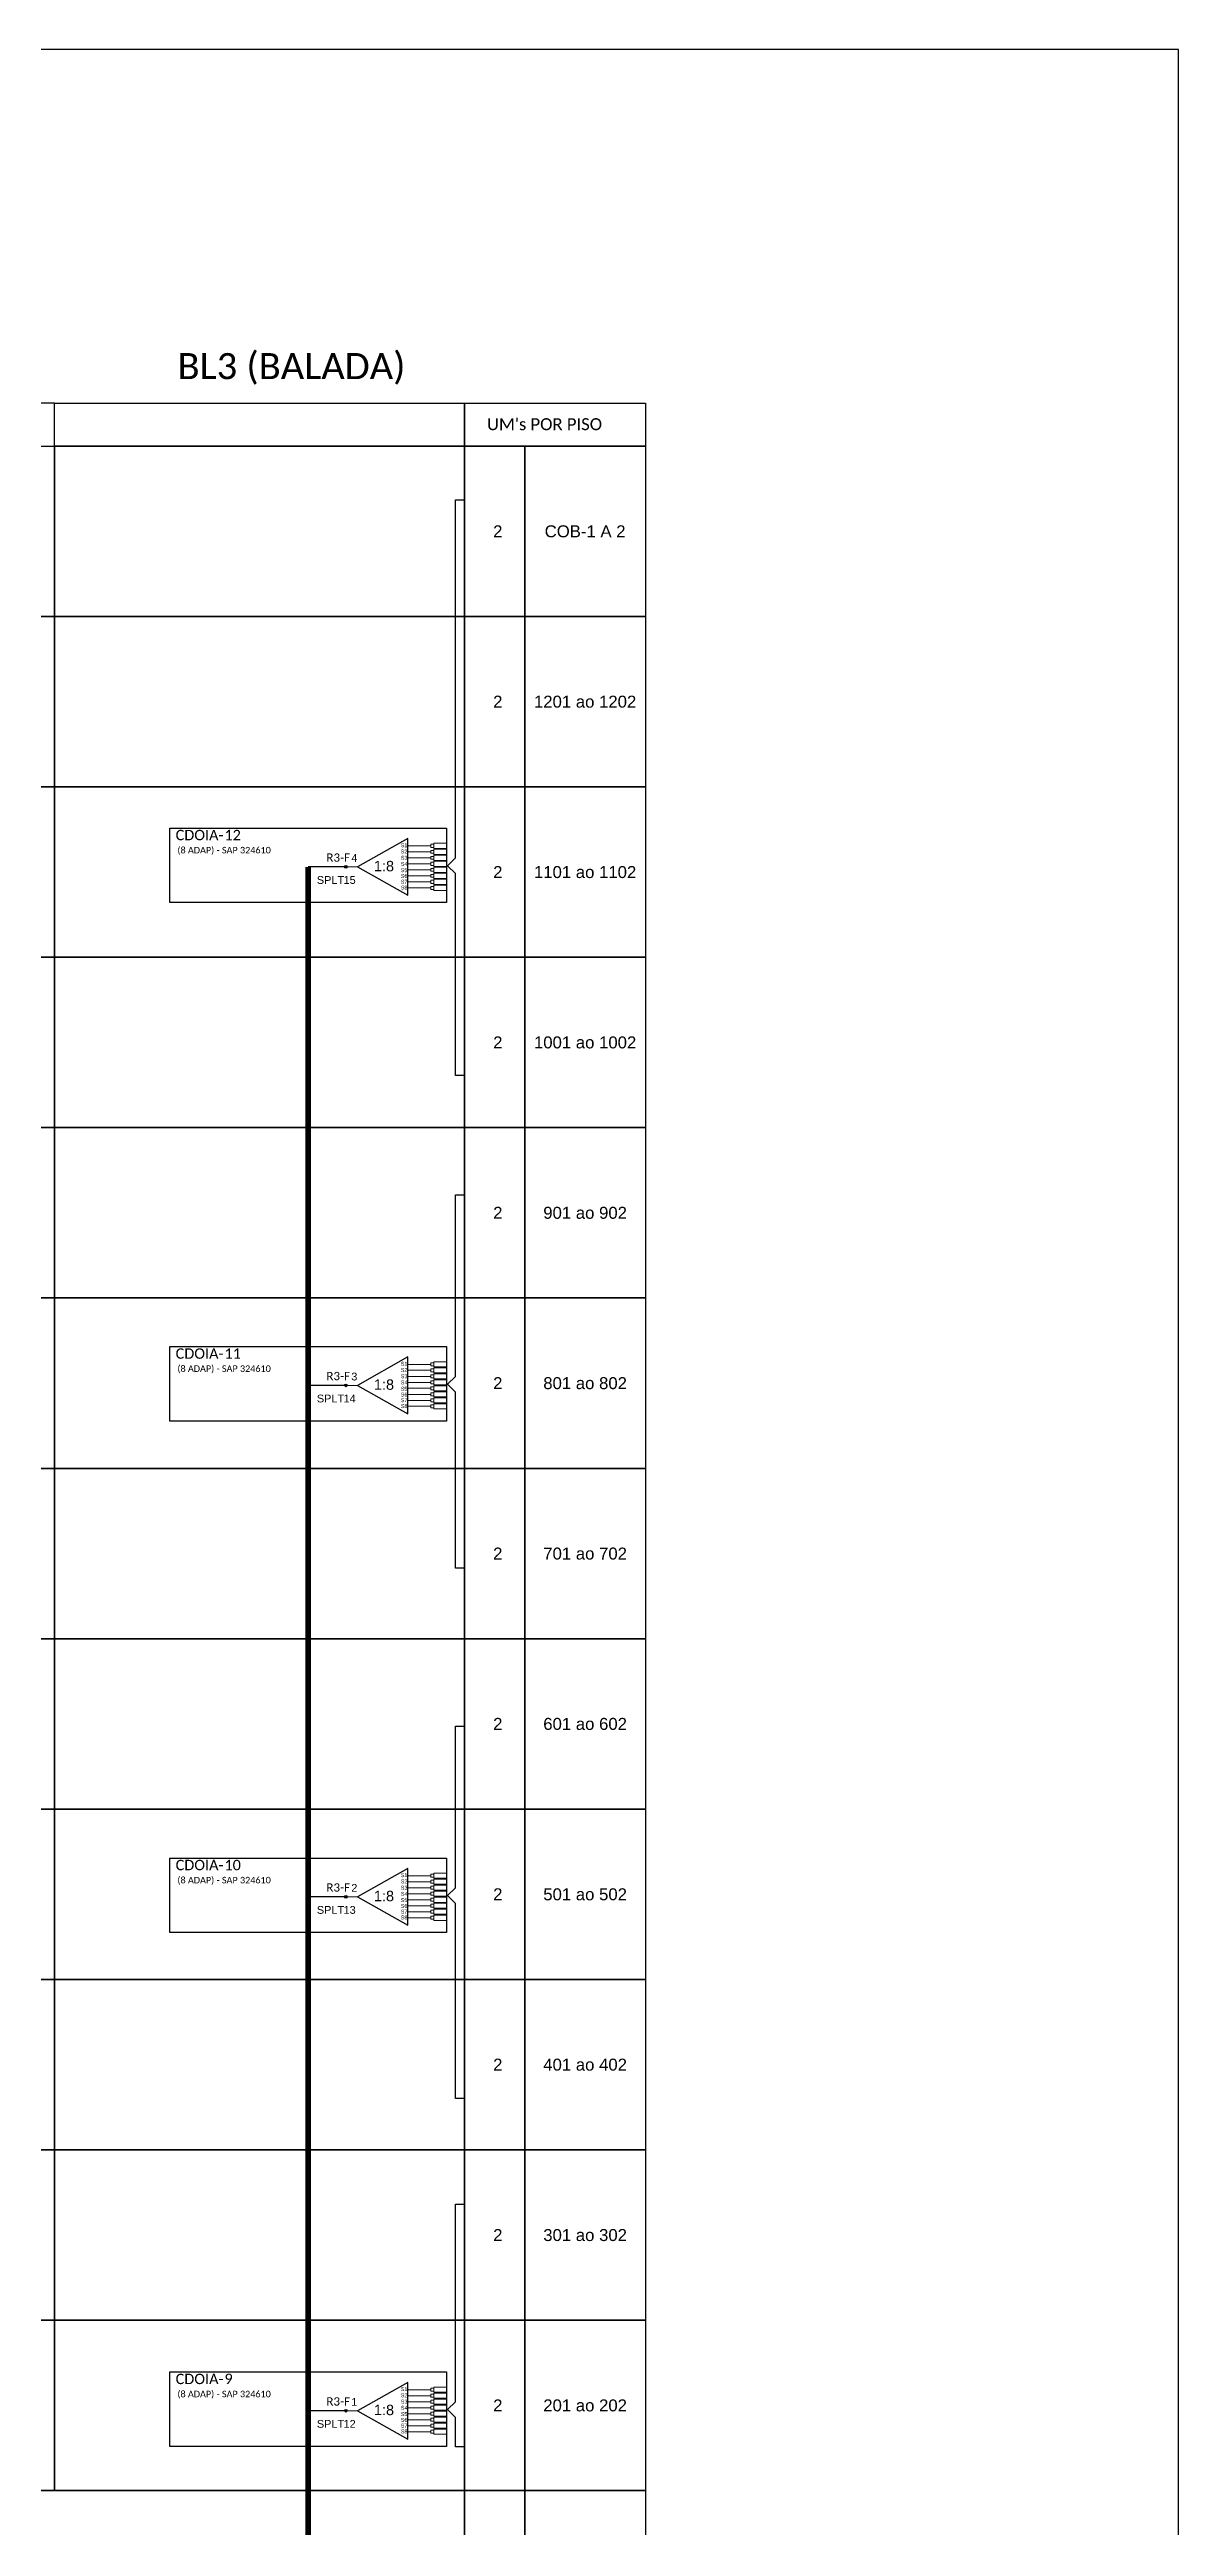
# Model space of a CAD drawing. Extents: x -89 to 1665, y 705 to 1299.
# Drawn here: x 575.8 to 749.2, y 918.2 to 1299 of the extents above; entities that cross this region are included whole.
import ezdxf
from ezdxf.enums import TextEntityAlignment as Align

# ---------------------------------------------------------------- set-up
doc = ezdxf.new("R2010")
doc.units = 0
doc.styles.add('ARIAL', font='arial.ttf')
doc.styles.add('WMF-Calibri0', font='calibri.ttf')

# ---------------------------------------------------------------- blocks, each defined once
blk = doc.blocks.new('SPLT_1-8_SC-APC')
at = {"color": 1}
blk.add_lwpolyline([(-7.37, -2.1), (-17.04, -7.55), (-7.37, -13), (-7.37, -2.1)], dxfattribs=at)
at = {"color": 3, "lineweight": 0}
for points in [[(-2.99, -3.51), (-7.37, -3.51)], [(-7.37, -4.66), (-2.99, -4.66)], [(-2.41, -3.02), (-2.41, -4)], [(-2.41, -3.02), (0, -3.02)], [(-2.41, -4), (0, -4)], [(-2.41, -4.17), (-2.41, -5.16)], [(-2.41, -4.17), (0, -4.17)], [(-7.37, -5.82), (-2.99, -5.82)], [(-7.37, -6.97), (-2.99, -6.97)], [(-7.37, -8.12), (-2.99, -8.12)], [(-7.37, -9.28), (-2.99, -9.28)], [(-2.41, -5.16), (0, -5.16)], [(-2.41, -5.32), (-2.41, -6.31)], [(-2.41, -5.32), (0, -5.32)], [(-2.41, -6.31), (0, -6.31)], [(-2.41, -6.48), (-2.41, -7.46)], [(-2.41, -6.48), (0, -6.48)], [(-2.41, -7.46), (0, -7.46)], [(-2.41, -7.63), (-2.41, -8.62)], [(-2.41, -7.63), (0, -7.63)], [(-2.41, -8.62), (0, -8.62)], [(-2.41, -8.78), (-2.41, -9.77)], [(-2.41, -8.78), (0, -8.78)], [(-7.37, -10.43), (-2.99, -10.43)], [(-7.37, -11.58), (-2.99, -11.58)], [(-2.41, -9.77), (0, -9.77)], [(-2.41, -9.94), (-2.41, -10.92)], [(-2.41, -9.94), (0, -9.94)], [(-2.41, -10.92), (0, -10.92)], [(-2.41, -11.09), (-2.41, -12.08)], [(-2.41, -11.09), (0, -11.09)], [(-2.41, -12.08), (0, -12.08)]]:
    blk.add_lwpolyline(points, dxfattribs=at)
for points in [[(-2.99, -3.22), (-2.41, -3.22), (-2.41, -3.8), (-2.99, -3.8)], [(-2.99, -4.38), (-2.41, -4.38), (-2.41, -4.95), (-2.99, -4.95)], [(-2.99, -5.53), (-2.41, -5.53), (-2.41, -6.1), (-2.99, -6.1)], [(-2.99, -6.68), (-2.41, -6.68), (-2.41, -7.26), (-2.99, -7.26)], [(-2.99, -7.84), (-2.41, -7.84), (-2.41, -8.41), (-2.99, -8.41)], [(-2.99, -8.99), (-2.41, -8.99), (-2.41, -9.56), (-2.99, -9.56)], [(-2.99, -10.14), (-2.41, -10.14), (-2.41, -10.72), (-2.99, -10.72)], [(-2.99, -11.3), (-2.41, -11.3), (-2.41, -11.87), (-2.99, -11.87)]]:
    blk.add_lwpolyline(points, close=True, dxfattribs=at)
at = {"color": 1, "lineweight": 0}
blk.add_lwpolyline([(-17.04, -7.55), (-19.26, -7.55)], dxfattribs=at)
at = {"color": 1, "style": 'ARIAL'}
for s, height, p in [('S1', 0.75, (-8.74, -3.78)), ('S2', 0.75, (-8.74, -4.97)), ('1:8', 2, (-13.91, -8.4)), ('S3', 0.75, (-8.74, -6.18)), ('S4', 0.75, (-8.74, -7.36)), ('S5', 0.75, (-8.74, -8.57)), ('S6', 0.75, (-8.74, -9.69)), ('S7', 0.75, (-8.74, -10.78)), ('S8', 0.75, (-8.74, -11.9))]:
    blk.add_text(s, height=height, dxfattribs=at).set_placement(p)

msp = doc.modelspace()

# ---------------------------------------------------------------- hatches: boundary and pattern name
h = msp.add_hatch(color=3)
h.dxf.hatch_style = 1
edge = h.paths.add_edge_path()
edge.add_arc((621.31, 1173.36), 0.205, 0, 360)
h = msp.add_hatch(color=3)
h.dxf.hatch_style = 1
edge = h.paths.add_edge_path()
edge.add_arc((621.31, 1093.64), 0.205, 0, 360)
h = msp.add_hatch(color=3)
h.dxf.hatch_style = 1
edge = h.paths.add_edge_path()
edge.add_arc((621.31, 1015.01), 0.205, 0, 360)
h = msp.add_hatch(color=3)
h.dxf.hatch_style = 1
edge = h.paths.add_edge_path()
edge.add_arc((621.31, 935.99), 0.205, 0, 360)

# ---------------------------------------------------------------- linework, layer by layer
for points in [[(-89.32, 705.02), (749.25, 705.02), (749.25, 1299.02), (-89.32, 1299.02), (-89.32, 705.02)], [(379.32, 1238.05), (576.52, 1238.05), (576.52, 1244.63), (379.32, 1244.63), (379.32, 1244.63), (379.32, 1241.34)], [(558, 923.71), (576.52, 923.71)], [(576.52, 923.71), (639.54, 923.71), (639.54, 897.52), (576.52, 897.52)]]:
    msp.add_lwpolyline(points)
for points in [[(576.52, 1244.63), (639.53, 1244.63), (639.53, 1238.05), (576.52, 1238.05)], [(639.53, 1244.63), (667.32, 1244.63), (667.32, 1238.05), (639.53, 1238.05)], [(558, 1238.05), (576.52, 1238.05), (576.52, 1211.86), (558, 1211.86)], [(576.52, 1238.05), (639.54, 1238.05), (639.54, 1211.86), (576.52, 1211.86)], [(639.54, 1238.05), (648.8, 1238.05), (648.8, 1211.86), (639.54, 1211.86)], [(648.8, 1238.05), (667.32, 1238.05), (667.32, 1211.86), (648.8, 1211.86)], [(558, 1211.86), (576.52, 1211.86), (576.52, 1185.66), (558, 1185.66)], [(576.52, 1211.86), (639.54, 1211.86), (639.54, 1185.66), (576.52, 1185.66)], [(639.54, 1211.86), (648.8, 1211.86), (648.8, 1185.66), (639.54, 1185.66)], [(648.8, 1211.86), (667.32, 1211.86), (667.32, 1185.66), (648.8, 1185.66)], [(558, 1185.66), (576.52, 1185.66), (576.52, 1159.47), (558, 1159.47)], [(576.52, 1185.66), (639.54, 1185.66), (639.54, 1159.47), (576.52, 1159.47)], [(639.54, 1185.66), (648.8, 1185.66), (648.8, 1159.47), (639.54, 1159.47)], [(648.8, 1185.66), (667.32, 1185.66), (667.32, 1159.47), (648.8, 1159.47)], [(558, 1159.47), (576.52, 1159.47), (576.52, 1133.27), (558, 1133.27)], [(576.52, 1159.47), (639.54, 1159.47), (639.54, 1133.27), (576.52, 1133.27)], [(639.54, 1159.47), (648.8, 1159.47), (648.8, 1133.27), (639.54, 1133.27)], [(648.8, 1159.47), (667.32, 1159.47), (667.32, 1133.27), (648.8, 1133.27)], [(558, 1133.27), (576.52, 1133.27), (576.52, 1107.08), (558, 1107.08)], [(576.52, 1133.27), (639.54, 1133.27), (639.54, 1107.08), (576.52, 1107.08)], [(639.54, 1133.27), (648.8, 1133.27), (648.8, 1107.08), (639.54, 1107.08)], [(648.8, 1133.27), (667.32, 1133.27), (667.32, 1107.08), (648.8, 1107.08)], [(558, 1107.08), (576.52, 1107.08), (576.52, 1080.88), (558, 1080.88)], [(576.52, 1107.08), (639.54, 1107.08), (639.54, 1080.88), (576.52, 1080.88)], [(639.54, 1107.08), (648.8, 1107.08), (648.8, 1080.88), (639.54, 1080.88)], [(648.8, 1107.08), (667.32, 1107.08), (667.32, 1080.88), (648.8, 1080.88)], [(558, 1080.88), (576.52, 1080.88), (576.52, 1054.69), (558, 1054.69)], [(576.52, 1080.88), (639.54, 1080.88), (639.54, 1054.69), (576.52, 1054.69)], [(639.54, 1080.88), (648.8, 1080.88), (648.8, 1054.69), (639.54, 1054.69)], [(648.8, 1080.88), (667.32, 1080.88), (667.32, 1054.69), (648.8, 1054.69)], [(558, 1054.69), (576.52, 1054.69), (576.52, 1028.49), (558, 1028.49)], [(576.52, 1054.69), (639.54, 1054.69), (639.54, 1028.49), (576.52, 1028.49)], [(639.54, 1054.69), (648.8, 1054.69), (648.8, 1028.49), (639.54, 1028.49)], [(648.8, 1054.69), (667.32, 1054.69), (667.32, 1028.49), (648.8, 1028.49)], [(558, 1028.49), (576.52, 1028.49), (576.52, 1002.3), (558, 1002.3)], [(576.52, 1028.49), (639.54, 1028.49), (639.54, 1002.3), (576.52, 1002.3)], [(639.54, 1028.49), (648.8, 1028.49), (648.8, 1002.3), (639.54, 1002.3)], [(648.8, 1028.49), (667.32, 1028.49), (667.32, 1002.3), (648.8, 1002.3)], [(558, 1002.3), (576.52, 1002.3), (576.52, 976.1), (558, 976.1)], [(576.52, 1002.3), (639.54, 1002.3), (639.54, 976.1), (576.52, 976.1)], [(639.54, 1002.3), (648.8, 1002.3), (648.8, 976.1), (639.54, 976.1)], [(648.8, 1002.3), (667.32, 1002.3), (667.32, 976.1), (648.8, 976.1)], [(558, 976.1), (576.52, 976.1), (576.52, 949.91), (558, 949.91)], [(576.52, 976.1), (639.54, 976.1), (639.54, 949.91), (576.52, 949.91)], [(639.54, 976.1), (648.8, 976.1), (648.8, 949.91), (639.54, 949.91)], [(648.8, 976.1), (667.32, 976.1), (667.32, 949.91), (648.8, 949.91)], [(558, 949.91), (576.52, 949.91), (576.52, 923.71), (558, 923.71)], [(576.52, 949.91), (639.54, 949.91), (639.54, 923.71), (576.52, 923.71)], [(639.54, 949.91), (648.8, 949.91), (648.8, 923.71), (639.54, 923.71)], [(648.8, 949.91), (667.32, 949.91), (667.32, 923.71), (648.8, 923.71)], [(639.54, 923.71), (648.8, 923.71), (648.8, 897.52), (639.54, 897.52)], [(648.8, 923.71), (667.32, 923.71), (667.32, 897.52), (648.8, 897.52)]]:
    msp.add_lwpolyline(points, close=True)
at = {"color": 3}
for points in [[(639.48, 1141.3), (638.16, 1141.3), (638.16, 1172.33), (636.91, 1173.54), (638.16, 1174.74), (638.16, 1229.81), (639.48, 1229.81)], [(639.48, 1065.53), (638.16, 1065.53), (638.16, 1092.61), (636.91, 1093.81), (638.16, 1095.02), (638.16, 1122.94), (639.48, 1122.94)], [(639.48, 983.97), (638.16, 983.97), (638.16, 1013.98), (636.91, 1015.18), (638.16, 1016.39), (638.16, 1041.22), (639.48, 1041.22)], [(639.48, 930.43), (638.16, 930.43), (638.16, 934.96), (636.91, 936.16), (638.16, 937.37), (638.16, 967.73), (639.48, 967.73)]]:
    msp.add_lwpolyline(points, dxfattribs=at)
at = {"color": 1}
for points in [[(594.24, 1179.32), (636.75, 1179.32), (636.75, 1167.87), (594.24, 1167.87)], [(594.24, 1099.6), (636.75, 1099.6), (636.75, 1088.15), (594.24, 1088.15)], [(594.24, 1020.97), (636.75, 1020.97), (636.75, 1009.51), (594.24, 1009.51)], [(594.24, 941.95), (636.75, 941.95), (636.75, 930.5), (594.24, 930.5)]]:
    msp.add_lwpolyline(points, close=True, dxfattribs=at)
at = {"color": 30}
msp.add_lwpolyline([(442.8, 887.52, 0.88, 0.88, 0), (442.8, 900.81, 0.88, 0.88, 0), (454.33, 900.81, 0.88, 0.88, 0), (454.33, 902.41, 0.88, 0.88, 0), (457.53, 902.41, 0.88, 0.88, 0), (457.53, 900.81, 0.88, 0.88, 0), (615.51, 900.81, 0.88, 0.88, 0), (615.51, 1173.36, 0.88, 0.88, 0)], format="xyseb", dxfattribs=at)
for points in [[(621.31, 1173.36), (615.51, 1173.36)], [(621.31, 1093.64), (615.51, 1093.64)], [(621.31, 1015.01), (615.51, 1015.01)], [(621.31, 935.99), (615.51, 935.99)]]:
    msp.add_lwpolyline(points, dxfattribs=at)
at = {"color": 3}
for centre in [(621.31, 1173.36), (621.31, 1093.64), (621.31, 1015.01), (621.31, 935.99)]:
    msp.add_circle(centre, 0.205, dxfattribs=at)

# ---------------------------------------------------------------- block references
at = {"color": 3, "xscale": 0.8, "yscale": 0.8, "zscale": 0.8}
for p in [(636.72, 1179.4), (636.72, 1099.68), (636.72, 1021.05), (636.72, 942.03)]:
    msp.add_blockref('SPLT_1-8_SC-APC', p, dxfattribs=at)

# ---------------------------------------------------------------- texts
at = {"style": 'WMF-Calibri0'}
for s, height, p in [('BL3 (BALADA)', 4, (595.42, 1248.35)), ("UM's POR PISO", 1.84, (642.97, 1240.5))]:
    msp.add_text(s, height=height, dxfattribs=at).set_placement(p)
at = {"style": 'ARIAL'}
for s, p in [('2', (644.64, 1224.95)), ('COB-1 A 2', (658.06, 1224.95)), ('2', (644.64, 1198.76)), ('1201 ao 1202', (658.06, 1198.76)), ('2', (644.64, 1172.56)), ('1101 ao 1102', (658.06, 1172.56)), ('2', (644.64, 1146.37)), ('1001 ao 1002', (658.06, 1146.37)), ('2', (644.64, 1120.17)), ('901 ao 902', (658.06, 1120.17)), ('2', (644.64, 1093.98)), ('801 ao 802', (658.06, 1093.98)), ('2', (644.64, 1067.78)), ('701 ao 702', (658.06, 1067.78)), ('2', (644.64, 1041.59)), ('601 ao 602', (658.06, 1041.59)), ('2', (644.64, 1015.39)), ('501 ao 502', (658.06, 1015.39)), ('2', (644.64, 989.2)), ('401 ao 402', (658.06, 989.2)), ('2', (644.64, 963)), ('301 ao 302', (658.06, 963)), ('2', (644.64, 936.81)), ('201 ao 202', (658.06, 936.81))]:
    msp.add_text(s, height=1.84, dxfattribs=at).set_placement(p, align=Align.MIDDLE_CENTER)
at = {"color": 1, "style": 'WMF-Calibri0'}
for p in [(595.13, 1177.45), (595.13, 1097.73), (595.13, 1019.09), (595.13, 940.08)]:
    msp.add_text('CDOIA-', height=1.6, dxfattribs=at).set_placement(p)
at = {"color": 7, "style": 'WMF-Calibri0'}
for s, p in [('12', (602.63, 1177.45)), ('11', (602.63, 1097.73)), ('10', (602.63, 1019.09)), ('9', (602.63, 940.08))]:
    msp.add_text(s, height=1.6, dxfattribs=at).set_placement(p)
at = {"color": 1, "style": 'WMF-Calibri0'}
for p in [(602.58, 1175.43), (602.58, 1095.71), (602.58, 1017.07), (602.58, 938.06)]:
    msp.add_text('(8 ADAP) - SAP 324610', height=1, dxfattribs=at).set_placement(p, align=Align.CENTER)
at = {"color": 30, "style": 'WMF-Calibri0'}
for p in [(618.3, 1174.15), (618.3, 1094.43), (618.3, 1015.8), (618.3, 936.78)]:
    msp.add_text('R3-F', height=1.28, dxfattribs=at).set_placement(p)
at = {"color": 30, "style": 'ARIAL'}
for s, p in [('4', (622.59, 1174.12)), ('3', (622.59, 1094.4)), ('2', (622.59, 1015.77)), ('1', (622.59, 936.75))]:
    msp.add_text(s, height=1.2, dxfattribs=at).set_placement(p, align=Align.CENTER)
at = {"color": 7, "style": 'ARIAL'}
for s, p in [('SPLT', (618.93, 1170.74)), ('15', (621.87, 1170.74)), ('SPLT', (618.93, 1091.02)), ('14', (621.87, 1091.02)), ('SPLT', (618.93, 1012.39)), ('13', (621.87, 1012.39)), ('SPLT', (618.93, 933.37)), ('12', (621.87, 933.37))]:
    msp.add_text(s, height=1.2, dxfattribs=at).set_placement(p, align=Align.CENTER)

doc.saveas('drawing.dxf')
